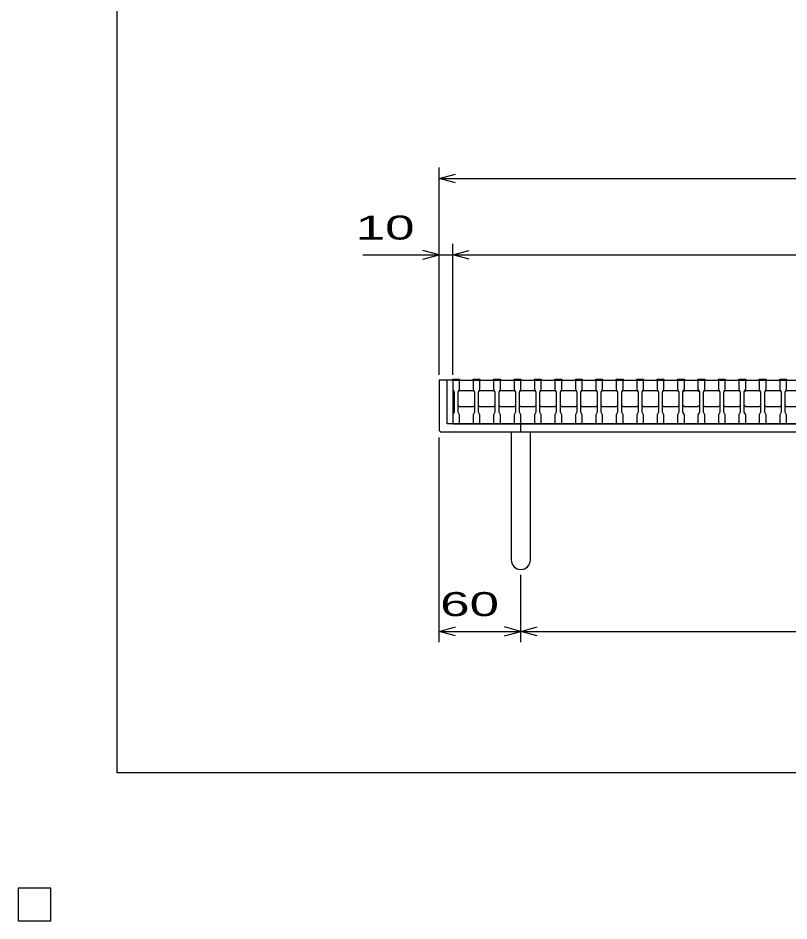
# Model space of a CAD drawing. Units: millimetres, scale not verified, with parts at other scales. Extents: x -1456 to 1385, y -1026 to 843.
# Drawn here: x -1456 to -890, y -1026 to -363 of the extents above; entities that cross this region are included whole.
import ezdxf
from ezdxf.enums import TextEntityAlignment as Align

# ---------------------------------------------------------------- set-up
doc = ezdxf.new("R2010")
doc.units = ezdxf.units.MM
doc.header["$LTSCALE"] = 8
for name, color, linetype, lineweight in [('0_2', 150, 'Continuous', 25), ('16', 3, 'Continuous', 25), ('19', 6, 'Continuous', 25), ('22', 4, 'Continuous', 25), ('32', 4, 'Continuous', 25), ('48', 3, 'Continuous', 25), ('54', 2, 'Continuous', 25)]:
    doc.layers.add(name, color=color, linetype=linetype, lineweight=lineweight)
doc.styles.add('ベクトル', font='')
doc.styles.get('ベクトル').set_extended_font_data('ベクトル')

msp = doc.modelspace()

# ---------------------------------------------------------------- linework, layer by layer
at = {"layer": '0_2'}
for p, q in [((-1383.2, -917.2), (-1383.2, 842.8)), ((1384.8, -917.2), (-1383.2, -917.2)), ((-1432, -1002), (-1456, -1002)), ((-1456, -1002), (-1456, -1026)), ((-1432, -1002), (-1456, -1002)), ((-1456, -1002), (-1456, -1026)), ((-1432, -1002), (-1456, -1002)), ((-1456, -1002), (-1456, -1026)), ((-1432, -1002), (-1456, -1002)), ((-1456, -1002), (-1456, -1026)), ((-1432, -1002), (-1456, -1002)), ((-1456, -1002), (-1456, -1026)), ((-1432, -1026), (-1432, -1002)), ((-1432, -1026), (-1432, -1002)), ((-1432, -1026), (-1432, -1002)), ((-1432, -1026), (-1432, -1002)), ((-1432, -1026), (-1432, -1002)), ((-1456, -1026), (-1432, -1026)), ((-1456, -1026), (-1432, -1026)), ((-1456, -1026), (-1432, -1026)), ((-1456, -1026), (-1432, -1026)), ((-1456, -1026), (-1432, -1026))]:
    msp.add_line(p, q, dxfattribs=at)
at = {"layer": '16'}
for p, q in [((-1137, -629), (-1137, -628.3)), ((-1137, -628.3), (-1132, -628.3)), ((-1137, -629), (-1137, -635.5)), ((-1132, -629), (-1137, -629)), ((-1137, -629), (-1137, -661)), ((-1137, -629), (-337, -629)), ((-1132, -628.3), (-1132, -629)), ((-1132, -635.5), (-1132, -629)), ((-1122, -629), (-1122, -628.3)), ((-1122, -628.3), (-1117, -628.3)), ((-1122, -629), (-1122, -635.5)), ((-1117, -629), (-1122, -629)), ((-1117, -628.3), (-1117, -629)), ((-1117, -635.5), (-1117, -629)), ((-1107, -629), (-1107, -628.3)), ((-1107, -628.3), (-1102, -628.3)), ((-1107, -629), (-1107, -635.5)), ((-1102, -629), (-1107, -629)), ((-1102, -628.3), (-1102, -629)), ((-1102, -635.5), (-1102, -629)), ((-1092, -629), (-1092, -628.3)), ((-1092, -628.3), (-1087, -628.3)), ((-1092, -629), (-1092, -635.5)), ((-1087, -629), (-1092, -629)), ((-1087, -628.3), (-1087, -629)), ((-1087, -635.5), (-1087, -629)), ((-1077, -629), (-1077, -628.3)), ((-1077, -628.3), (-1072, -628.3)), ((-1077, -629), (-1077, -635.5)), ((-1072, -629), (-1077, -629)), ((-1072, -628.3), (-1072, -629)), ((-1072, -635.5), (-1072, -629)), ((-1062, -629), (-1062, -628.3)), ((-1062, -628.3), (-1057, -628.3)), ((-1062, -629), (-1062, -635.5)), ((-1057, -629), (-1062, -629)), ((-1057, -628.3), (-1057, -629)), ((-1057, -635.5), (-1057, -629)), ((-1047, -629), (-1047, -628.3)), ((-1047, -628.3), (-1042, -628.3)), ((-1047, -629), (-1047, -635.5)), ((-1042, -629), (-1047, -629)), ((-1042, -628.3), (-1042, -629)), ((-1042, -635.5), (-1042, -629)), ((-1032, -629), (-1032, -628.3)), ((-1032, -628.3), (-1027, -628.3)), ((-1032, -629), (-1032, -635.5)), ((-1027, -629), (-1032, -629)), ((-1027, -628.3), (-1027, -629)), ((-1027, -635.5), (-1027, -629)), ((-1017, -629), (-1017, -628.3)), ((-1017, -628.3), (-1012, -628.3)), ((-1017, -629), (-1017, -635.5)), ((-1012, -629), (-1017, -629)), ((-1012, -628.3), (-1012, -629)), ((-1012, -635.5), (-1012, -629)), ((-1002, -629), (-1002, -628.3)), ((-1002, -628.3), (-997, -628.3)), ((-1002, -629), (-1002, -635.5)), ((-997, -629), (-1002, -629)), ((-997, -628.3), (-997, -629)), ((-997, -635.5), (-997, -629)), ((-987, -629), (-987, -628.3)), ((-987, -628.3), (-982, -628.3)), ((-987, -629), (-987, -635.5)), ((-982, -629), (-987, -629)), ((-982, -628.3), (-982, -629)), ((-982, -635.5), (-982, -629)), ((-972, -629), (-972, -628.3)), ((-972, -628.3), (-967, -628.3)), ((-972, -629), (-972, -635.5)), ((-967, -629), (-972, -629)), ((-967, -628.3), (-967, -629)), ((-967, -635.5), (-967, -629)), ((-957, -629), (-957, -628.3)), ((-957, -628.3), (-952, -628.3)), ((-957, -629), (-957, -635.5)), ((-952, -629), (-957, -629)), ((-952, -628.3), (-952, -629)), ((-952, -635.5), (-952, -629)), ((-942, -629), (-942, -628.3)), ((-942, -628.3), (-937, -628.3)), ((-942, -629), (-942, -635.5)), ((-937, -629), (-942, -629)), ((-937, -628.3), (-937, -629)), ((-937, -635.5), (-937, -629)), ((-927, -629), (-927, -628.3)), ((-927, -628.3), (-922, -628.3)), ((-927, -629), (-927, -635.5)), ((-922, -629), (-927, -629)), ((-922, -628.3), (-922, -629)), ((-922, -635.5), (-922, -629)), ((-912, -629), (-912, -628.3)), ((-912, -628.3), (-907, -628.3)), ((-912, -629), (-912, -635.5)), ((-907, -629), (-912, -629)), ((-907, -628.3), (-907, -629)), ((-907, -635.5), (-907, -629)), ((-897, -629), (-897, -628.3)), ((-897, -628.3), (-892, -628.3)), ((-897, -629), (-897, -635.5)), ((-892, -629), (-897, -629)), ((-892, -628.3), (-892, -629)), ((-892, -635.5), (-892, -629)), ((-1137, -635.5), (-1136, -637.5)), ((-1133, -637.5), (-1132, -635.5)), ((-1122, -635.5), (-1121, -637.5)), ((-1118, -637.5), (-1117, -635.5)), ((-1107, -635.5), (-1106, -637.5)), ((-1103, -637.5), (-1102, -635.5)), ((-1092, -635.5), (-1091, -637.5)), ((-1088, -637.5), (-1087, -635.5)), ((-1077, -635.5), (-1076, -637.5)), ((-1073, -637.5), (-1072, -635.5)), ((-1062, -635.5), (-1061, -637.5)), ((-1058, -637.5), (-1057, -635.5)), ((-1047, -635.5), (-1046, -637.5)), ((-1043, -637.5), (-1042, -635.5)), ((-1032, -635.5), (-1031, -637.5)), ((-1028, -637.5), (-1027, -635.5)), ((-1017, -635.5), (-1016, -637.5)), ((-1013, -637.5), (-1012, -635.5)), ((-1002, -635.5), (-1001, -637.5)), ((-998, -637.5), (-997, -635.5)), ((-987, -635.5), (-986, -637.5)), ((-983, -637.5), (-982, -635.5)), ((-972, -635.5), (-971, -637.5)), ((-968, -637.5), (-967, -635.5)), ((-957, -635.5), (-956, -637.5)), ((-953, -637.5), (-952, -635.5)), ((-942, -635.5), (-941, -637.5)), ((-938, -637.5), (-937, -635.5)), ((-927, -635.5), (-926, -637.5)), ((-923, -637.5), (-922, -635.5)), ((-912, -635.5), (-911, -637.5)), ((-908, -637.5), (-907, -635.5)), ((-897, -635.5), (-896, -637.5)), ((-893, -637.5), (-892, -635.5)), ((-1136, -637.5), (-1136, -652.5)), ((-1133, -637.5), (-1132, -636.5)), ((-1133, -652.5), (-1133, -637.5)), ((-1132, -636.5), (-1122, -636.5)), ((-1122, -636.5), (-1121, -637.5)), ((-1121, -637.5), (-1121, -652.5)), ((-1118, -637.5), (-1117, -636.5)), ((-1118, -652.5), (-1118, -637.5)), ((-1117, -636.5), (-1107, -636.5)), ((-1107, -636.5), (-1106, -637.5)), ((-1106, -637.5), (-1106, -652.5)), ((-1103, -637.5), (-1102, -636.5)), ((-1103, -652.5), (-1103, -637.5)), ((-1102, -636.5), (-1092, -636.5)), ((-1092, -636.5), (-1091, -637.5)), ((-1091, -637.5), (-1091, -652.5)), ((-1088, -637.5), (-1087, -636.5)), ((-1088, -652.5), (-1088, -637.5)), ((-1087, -636.5), (-1077, -636.5)), ((-1077, -636.5), (-1076, -637.5)), ((-1076, -637.5), (-1076, -652.5)), ((-1073, -637.5), (-1072, -636.5)), ((-1073, -652.5), (-1073, -637.5)), ((-1072, -636.5), (-1062, -636.5)), ((-1062, -636.5), (-1061, -637.5)), ((-1061, -637.5), (-1061, -652.5)), ((-1058, -637.5), (-1057, -636.5)), ((-1058, -652.5), (-1058, -637.5)), ((-1057, -636.5), (-1047, -636.5)), ((-1047, -636.5), (-1046, -637.5)), ((-1046, -637.5), (-1046, -652.5)), ((-1043, -637.5), (-1042, -636.5)), ((-1043, -652.5), (-1043, -637.5)), ((-1042, -636.5), (-1032, -636.5)), ((-1032, -636.5), (-1031, -637.5)), ((-1031, -637.5), (-1031, -652.5)), ((-1028, -637.5), (-1027, -636.5)), ((-1028, -652.5), (-1028, -637.5)), ((-1027, -636.5), (-1017, -636.5)), ((-1017, -636.5), (-1016, -637.5)), ((-1016, -637.5), (-1016, -652.5)), ((-1013, -637.5), (-1012, -636.5)), ((-1013, -652.5), (-1013, -637.5)), ((-1012, -636.5), (-1002, -636.5)), ((-1002, -636.5), (-1001, -637.5)), ((-1001, -637.5), (-1001, -652.5)), ((-998, -637.5), (-997, -636.5)), ((-998, -652.5), (-998, -637.5)), ((-997, -636.5), (-987, -636.5)), ((-987, -636.5), (-986, -637.5)), ((-986, -637.5), (-986, -652.5)), ((-983, -637.5), (-982, -636.5)), ((-983, -652.5), (-983, -637.5)), ((-982, -636.5), (-972, -636.5)), ((-972, -636.5), (-971, -637.5)), ((-971, -637.5), (-971, -652.5)), ((-968, -637.5), (-967, -636.5)), ((-968, -652.5), (-968, -637.5)), ((-967, -636.5), (-957, -636.5)), ((-957, -636.5), (-956, -637.5)), ((-956, -637.5), (-956, -652.5)), ((-953, -637.5), (-952, -636.5)), ((-953, -652.5), (-953, -637.5)), ((-952, -636.5), (-942, -636.5)), ((-942, -636.5), (-941, -637.5)), ((-941, -637.5), (-941, -652.5)), ((-938, -637.5), (-937, -636.5)), ((-938, -652.5), (-938, -637.5)), ((-937, -636.5), (-927, -636.5)), ((-927, -636.5), (-926, -637.5)), ((-926, -637.5), (-926, -652.5)), ((-923, -637.5), (-922, -636.5)), ((-923, -652.5), (-923, -637.5)), ((-922, -636.5), (-912, -636.5)), ((-912, -636.5), (-911, -637.5)), ((-911, -637.5), (-911, -652.5)), ((-908, -637.5), (-907, -636.5)), ((-908, -652.5), (-908, -637.5)), ((-907, -636.5), (-897, -636.5)), ((-897, -636.5), (-896, -637.5)), ((-896, -637.5), (-896, -652.5)), ((-893, -637.5), (-892, -636.5)), ((-893, -652.5), (-893, -637.5)), ((-892, -636.5), (-882, -636.5)), ((-1132, -648.5), (-1133, -647.5)), ((-1122, -648.5), (-1132, -648.5)), ((-1121, -647.5), (-1122, -648.5)), ((-1117, -648.5), (-1118, -647.5)), ((-1107, -648.5), (-1117, -648.5)), ((-1106, -647.5), (-1107, -648.5)), ((-1102, -648.5), (-1103, -647.5)), ((-1092, -648.5), (-1102, -648.5)), ((-1091, -647.5), (-1092, -648.5)), ((-1087, -648.5), (-1088, -647.5)), ((-1077, -648.5), (-1087, -648.5)), ((-1076, -647.5), (-1077, -648.5)), ((-1072, -648.5), (-1073, -647.5)), ((-1062, -648.5), (-1072, -648.5)), ((-1061, -647.5), (-1062, -648.5)), ((-1057, -648.5), (-1058, -647.5)), ((-1047, -648.5), (-1057, -648.5)), ((-1046, -647.5), (-1047, -648.5)), ((-1042, -648.5), (-1043, -647.5)), ((-1032, -648.5), (-1042, -648.5)), ((-1031, -647.5), (-1032, -648.5)), ((-1027, -648.5), (-1028, -647.5)), ((-1017, -648.5), (-1027, -648.5)), ((-1016, -647.5), (-1017, -648.5)), ((-1012, -648.5), (-1013, -647.5)), ((-1002, -648.5), (-1012, -648.5)), ((-1001, -647.5), (-1002, -648.5)), ((-997, -648.5), (-998, -647.5)), ((-987, -648.5), (-997, -648.5)), ((-986, -647.5), (-987, -648.5)), ((-982, -648.5), (-983, -647.5)), ((-972, -648.5), (-982, -648.5)), ((-971, -647.5), (-972, -648.5)), ((-967, -648.5), (-968, -647.5)), ((-957, -648.5), (-967, -648.5)), ((-956, -647.5), (-957, -648.5)), ((-952, -648.5), (-953, -647.5)), ((-942, -648.5), (-952, -648.5)), ((-941, -647.5), (-942, -648.5)), ((-937, -648.5), (-938, -647.5)), ((-927, -648.5), (-937, -648.5)), ((-926, -647.5), (-927, -648.5)), ((-922, -648.5), (-923, -647.5)), ((-912, -648.5), (-922, -648.5)), ((-911, -647.5), (-912, -648.5)), ((-907, -648.5), (-908, -647.5)), ((-897, -648.5), (-907, -648.5)), ((-896, -647.5), (-897, -648.5)), ((-892, -648.5), (-893, -647.5)), ((-882, -648.5), (-892, -648.5)), ((-1136, -652.5), (-1137, -654.5)), ((-1137, -654.5), (-1137, -661)), ((-1132, -654.5), (-1133, -652.5)), ((-1132, -661), (-1132, -654.5)), ((-1121, -652.5), (-1122, -654.5)), ((-1122, -654.5), (-1122, -661)), ((-1117, -654.5), (-1118, -652.5)), ((-1117, -661), (-1117, -654.5)), ((-1106, -652.5), (-1107, -654.5)), ((-1107, -654.5), (-1107, -661)), ((-1102, -654.5), (-1103, -652.5)), ((-1102, -661), (-1102, -654.5)), ((-1091, -652.5), (-1092, -654.5)), ((-1092, -654.5), (-1092, -661)), ((-1087, -654.5), (-1088, -652.5)), ((-1087, -661), (-1087, -654.5)), ((-1076, -652.5), (-1077, -654.5)), ((-1077, -654.5), (-1077, -661)), ((-1072, -654.5), (-1073, -652.5)), ((-1072, -661), (-1072, -654.5)), ((-1061, -652.5), (-1062, -654.5)), ((-1062, -654.5), (-1062, -661)), ((-1057, -654.5), (-1058, -652.5)), ((-1057, -661), (-1057, -654.5)), ((-1046, -652.5), (-1047, -654.5)), ((-1047, -654.5), (-1047, -661)), ((-1042, -654.5), (-1043, -652.5)), ((-1042, -661), (-1042, -654.5)), ((-1031, -652.5), (-1032, -654.5)), ((-1032, -654.5), (-1032, -661)), ((-1027, -654.5), (-1028, -652.5)), ((-1027, -661), (-1027, -654.5)), ((-1016, -652.5), (-1017, -654.5)), ((-1017, -654.5), (-1017, -661)), ((-1012, -654.5), (-1013, -652.5)), ((-1012, -661), (-1012, -654.5)), ((-1001, -652.5), (-1002, -654.5)), ((-1002, -654.5), (-1002, -661)), ((-997, -654.5), (-998, -652.5)), ((-997, -661), (-997, -654.5)), ((-986, -652.5), (-987, -654.5)), ((-987, -654.5), (-987, -661)), ((-982, -654.5), (-983, -652.5)), ((-982, -661), (-982, -654.5)), ((-971, -652.5), (-972, -654.5)), ((-972, -654.5), (-972, -661)), ((-967, -654.5), (-968, -652.5)), ((-967, -661), (-967, -654.5)), ((-956, -652.5), (-957, -654.5)), ((-957, -654.5), (-957, -661)), ((-952, -654.5), (-953, -652.5)), ((-952, -661), (-952, -654.5)), ((-941, -652.5), (-942, -654.5)), ((-942, -654.5), (-942, -661)), ((-937, -654.5), (-938, -652.5)), ((-937, -661), (-937, -654.5)), ((-926, -652.5), (-927, -654.5)), ((-927, -654.5), (-927, -661)), ((-922, -654.5), (-923, -652.5)), ((-922, -661), (-922, -654.5)), ((-911, -652.5), (-912, -654.5)), ((-912, -654.5), (-912, -661)), ((-907, -654.5), (-908, -652.5)), ((-907, -661), (-907, -654.5)), ((-896, -652.5), (-897, -654.5)), ((-897, -654.5), (-897, -661)), ((-892, -654.5), (-893, -652.5)), ((-892, -661), (-892, -654.5)), ((-1137, -661), (-1132, -661)), ((-1137, -661), (-337, -661)), ((-1122, -661), (-1117, -661)), ((-1107, -661), (-1102, -661)), ((-1092, -661), (-1087, -661)), ((-1077, -661), (-1072, -661)), ((-1062, -661), (-1057, -661)), ((-1047, -661), (-1042, -661)), ((-1032, -661), (-1027, -661)), ((-1017, -661), (-1012, -661)), ((-1002, -661), (-997, -661)), ((-987, -661), (-982, -661)), ((-972, -661), (-967, -661)), ((-957, -661), (-952, -661)), ((-942, -661), (-937, -661)), ((-927, -661), (-922, -661)), ((-912, -661), (-907, -661)), ((-897, -661), (-892, -661))]:
    msp.add_line(p, q, dxfattribs=at)
at = {"layer": '19'}
for p, q in [((-1137, -629), (-1147, -629)), ((-1147, -629), (-1147, -666)), ((-1141, -661), (-1141, -629)), ((-333, -661), (-1141, -661)), ((-1087, -667), (-1087, -661)), ((-1147, -666), (-1146, -667)), ((-1146, -667), (-328, -667)), ((-1094, -667), (-1094, -761)), ((-1080, -761), (-1080, -667))]:
    msp.add_line(p, q, dxfattribs=at)
msp.add_arc((-1087, -761), 7, 180, 0, dxfattribs=at)
at = {"layer": '22'}
for p, q in [((-1147, -625), (-1147, -473)), ((-1147, -481), (-1135, -477.8)), ((-1135, -484.2), (-1147, -481)), ((-1147, -481), (-327, -481)), ((-1147, -625), (-1147, -529)), ((-1137, -625), (-1137, -529)), ((-1147, -537), (-1159, -533.8)), ((-1137, -537), (-1125, -533.8)), ((-1203, -537), (-1147, -537)), ((-1159, -540.2), (-1147, -537)), ((-1147, -537), (-1137, -537)), ((-1125, -540.2), (-1137, -537)), ((-1137, -537), (-337, -537)), ((-1147, -821.4), (-1147, -671)), ((-1087, -821.4), (-1087, -771.8)), ((-1147, -813.4), (-1135, -810.2)), ((-1135, -816.6), (-1147, -813.4)), ((-1147, -813.4), (-1087, -813.4)), ((-1087, -813.4), (-1099, -810.2)), ((-1099, -816.6), (-1087, -813.4)), ((-1087, -813.4), (-1075, -810.2)), ((-1075, -816.6), (-1087, -813.4)), ((-1087, -813.4), (-387, -813.4))]:
    msp.add_line(p, q, dxfattribs=at)
at = {"layer": '32'}
for p, q in [((-1432, -1002), (-1456, -1002)), ((-1456, -1002), (-1456, -1026)), ((-1432, -1002), (-1456, -1002)), ((-1456, -1002), (-1456, -1026)), ((-1432, -1002), (-1456, -1002)), ((-1456, -1002), (-1456, -1026)), ((-1432, -1002), (-1456, -1002)), ((-1456, -1002), (-1456, -1026)), ((-1432, -1002), (-1456, -1002)), ((-1456, -1002), (-1456, -1026)), ((-1432, -1026), (-1432, -1002)), ((-1432, -1026), (-1432, -1002)), ((-1432, -1026), (-1432, -1002)), ((-1432, -1026), (-1432, -1002)), ((-1432, -1026), (-1432, -1002)), ((-1456, -1026), (-1432, -1026)), ((-1456, -1026), (-1432, -1026)), ((-1456, -1026), (-1432, -1026)), ((-1456, -1026), (-1432, -1026)), ((-1456, -1026), (-1432, -1026))]:
    msp.add_line(p, q, dxfattribs=at)
at = {"layer": '48'}
for p, q in [((-1432, -1002), (-1456, -1002)), ((-1456, -1002), (-1456, -1026)), ((-1432, -1002), (-1456, -1002)), ((-1456, -1002), (-1456, -1026)), ((-1432, -1002), (-1456, -1002)), ((-1456, -1002), (-1456, -1026)), ((-1432, -1002), (-1456, -1002)), ((-1456, -1002), (-1456, -1026)), ((-1432, -1002), (-1456, -1002)), ((-1456, -1002), (-1456, -1026)), ((-1432, -1026), (-1432, -1002)), ((-1432, -1026), (-1432, -1002)), ((-1432, -1026), (-1432, -1002)), ((-1432, -1026), (-1432, -1002)), ((-1432, -1026), (-1432, -1002)), ((-1456, -1026), (-1432, -1026)), ((-1456, -1026), (-1432, -1026)), ((-1456, -1026), (-1432, -1026)), ((-1456, -1026), (-1432, -1026)), ((-1456, -1026), (-1432, -1026))]:
    msp.add_line(p, q, dxfattribs=at)
at = {"layer": '54'}
for p, q in [((-1432, -1002), (-1456, -1002)), ((-1456, -1002), (-1456, -1026)), ((-1432, -1002), (-1456, -1002)), ((-1456, -1002), (-1456, -1026)), ((-1432, -1002), (-1456, -1002)), ((-1456, -1002), (-1456, -1026)), ((-1432, -1026), (-1432, -1002)), ((-1432, -1026), (-1432, -1002)), ((-1432, -1026), (-1432, -1002)), ((-1456, -1026), (-1432, -1026)), ((-1456, -1026), (-1432, -1026)), ((-1456, -1026), (-1432, -1026))]:
    msp.add_line(p, q, dxfattribs=at)
at = {"layer": '54', "color": 4}
for p, q in [((-1432, -1002), (-1456, -1002)), ((-1456, -1002), (-1456, -1026)), ((-1432, -1002), (-1456, -1002)), ((-1456, -1002), (-1456, -1026)), ((-1432, -1002), (-1456, -1002)), ((-1456, -1002), (-1456, -1026)), ((-1432, -1026), (-1432, -1002)), ((-1432, -1026), (-1432, -1002)), ((-1432, -1026), (-1432, -1002)), ((-1456, -1026), (-1432, -1026)), ((-1456, -1026), (-1432, -1026)), ((-1456, -1026), (-1432, -1026))]:
    msp.add_line(p, q, dxfattribs=at)

# ---------------------------------------------------------------- texts
at = {"layer": '22', "color": 2, "style": 'ベクトル', "width": 1.65}
for s, p in [(' 10 ', (-1219, -517)), (' 60 ', (-1157, -793.4))]:
    msp.add_text(s, height=17.6, dxfattribs=at).set_placement(p, align=Align.MIDDLE_LEFT)

doc.saveas('drawing.dxf')
